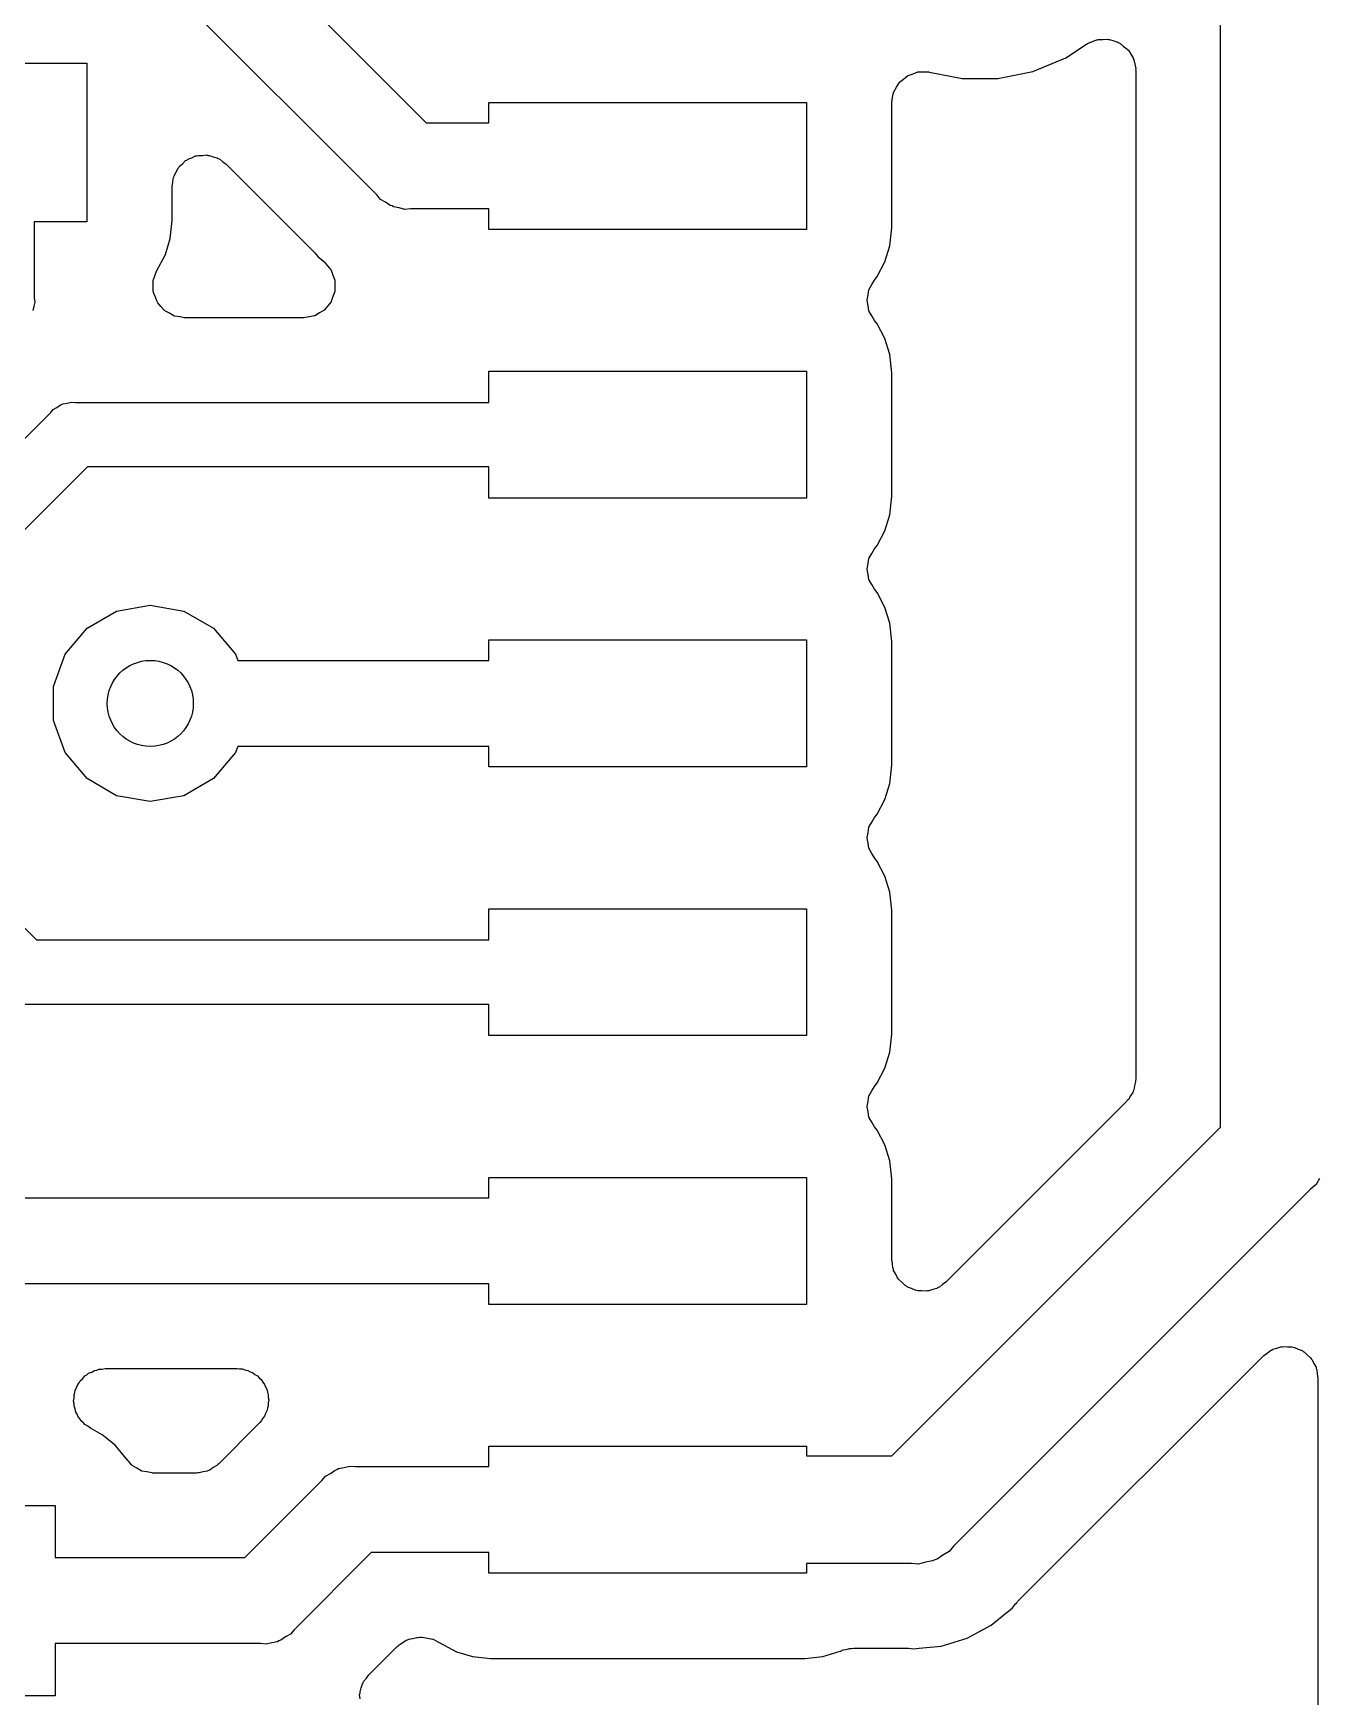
# Model space of a CAD drawing. Extents: x 91 to 190.2, y -113.9 to -59.9.
# Drawn here: x 163.15 to 169.22, y -74.74 to -66.88 of the extents above; entities that cross this region are included whole.
import ezdxf

# ---------------------------------------------------------------- set-up
doc = ezdxf.new("R2010")
doc.units = 0
doc.header["$MEASUREMENT"] = 0
doc.layers.add('BLACK', color=7, linetype='CONTINUOUS')

msp = doc.modelspace()

# ---------------------------------------------------------------- linework, layer by layer
at = {"layer": 'BLACK', "linetype": 'CONTINUOUS'}
for p, q in [((168.756, -72.0528), (168.756, -63.5683)), ((163.84, -66.1426), (165.004, -67.3068)), ((164.77, -67.6474), (163.606, -66.4832)), ((168.026, -66.9996), (168.123, -66.9351)), ((168.123, -66.9351), (168.127, -66.9331)), ((168.127, -66.9331), (168.131, -66.9299)), ((168.131, -66.9299), (168.151, -66.9226)), ((168.151, -66.9226), (168.17, -66.9141)), ((168.17, -66.9141), (168.175, -66.9138)), ((168.175, -66.9138), (168.18, -66.9121)), ((168.18, -66.9121), (168.201, -66.9121)), ((168.201, -66.9121), (168.222, -66.9107)), ((168.222, -66.9107), (168.227, -66.9121)), ((168.227, -66.9121), (168.232, -66.9121)), ((168.232, -66.9121), (168.252, -66.9193)), ((168.252, -66.9193), (168.272, -66.9253)), ((168.272, -66.9253), (168.276, -66.9282)), ((168.276, -66.9282), (168.281, -66.9299)), ((168.281, -66.9299), (168.297, -66.9435)), ((168.297, -66.9435), (168.314, -66.9561)), ((168.314, -66.9561), (168.317, -66.9602)), ((168.317, -66.9602), (168.321, -66.9634)), ((168.321, -66.9634), (168.332, -66.9817)), ((162.6, -67.025), (163.4, -67.025)), ((163.4, -67.025), (163.4, -67.775)), ((167.87, -67.0643), (168.026, -66.9996)), ((168.332, -66.9817), (168.343, -66.9994)), ((168.343, -66.9994), (168.344, -67.0042)), ((168.344, -67.0042), (168.347, -67.0085)), ((168.347, -67.0085), (168.351, -67.0294)), ((168.351, -67.0294), (168.356, -67.05)), ((168.356, -67.05), (168.355, -67.0549)), ((167.226, -67.1385), (167.238, -67.1173)), ((167.238, -67.1173), (167.239, -67.1163)), ((167.239, -67.1163), (167.24, -67.1149)), ((167.24, -67.1149), (167.259, -67.0996)), ((167.259, -67.0996), (167.278, -67.0838)), ((167.278, -67.0838), (167.279, -67.0833)), ((167.279, -67.0833), (167.281, -67.0822)), ((167.281, -67.0822), (167.304, -67.0744)), ((167.304, -67.0744), (167.327, -67.066)), ((167.327, -67.066), (167.328, -67.066)), ((167.328, -67.066), (167.33, -67.0655)), ((167.33, -67.0655), (167.354, -67.066)), ((167.354, -67.066), (167.379, -67.066)), ((167.379, -67.066), (167.38, -67.0666)), ((167.38, -67.0666), (167.382, -67.0666)), ((167.382, -67.0666), (167.536, -67.0972)), ((167.536, -67.0972), (167.704, -67.0972)), ((167.704, -67.0972), (167.87, -67.0643)), ((168.355, -67.0549), (168.356, -67.0598)), ((168.356, -67.0598), (168.356, -71.825)), ((167.203, -67.2105), (167.207, -67.1865)), ((167.207, -67.1865), (167.212, -67.1625)), ((167.212, -67.1625), (167.213, -67.161)), ((167.213, -67.1594), (167.226, -67.1385)), ((167.213, -67.161), (167.213, -67.1594)), ((165.3, -67.3068), (165.3, -67.21)), ((165.3, -67.21), (166.8, -67.21)), ((166.8, -67.21), (166.8, -67.81)), ((167.203, -67.2121), (167.203, -67.2105)), ((167.203, -67.2138), (167.203, -67.2121)), ((167.203, -67.8026), (167.203, -67.2138)), ((165.004, -67.3068), (165.3, -67.3068)), ((163.822, -67.5396), (163.83, -67.5218)), ((163.83, -67.5218), (163.834, -67.5171)), ((163.834, -67.5171), (163.838, -67.5114)), ((163.838, -67.5114), (163.853, -67.4988)), ((163.853, -67.4988), (163.867, -67.485)), ((163.867, -67.485), (163.873, -67.4822)), ((163.873, -67.4822), (163.878, -67.4779)), ((163.878, -67.4779), (163.896, -67.4712)), ((163.896, -67.4712), (163.914, -67.463)), ((163.914, -67.463), (163.92, -67.4624)), ((163.92, -67.4624), (163.927, -67.4601)), ((163.927, -67.4601), (163.946, -67.4601)), ((163.946, -67.4601), (163.966, -67.4584)), ((163.966, -67.4584), (163.972, -67.4601)), ((163.972, -67.4601), (163.979, -67.4601)), ((163.979, -67.4601), (163.997, -67.4668)), ((163.997, -67.4668), (164.016, -67.4719)), ((164.016, -67.4719), (164.021, -67.4757)), ((164.021, -67.4757), (164.028, -67.4779)), ((164.028, -67.4779), (164.043, -67.4905)), ((164.043, -67.4905), (164.059, -67.5018)), ((164.059, -67.5018), (164.467, -67.9104)), ((163.803, -67.6078), (163.806, -67.5885)), ((163.806, -67.5885), (163.808, -67.569)), ((163.808, -67.569), (163.811, -67.563)), ((163.811, -67.563), (163.812, -67.5565)), ((163.812, -67.5565), (163.822, -67.5396)), ((163.803, -67.7676), (163.803, -67.6078)), ((164.787, -67.6681), (164.77, -67.6474)), ((164.811, -67.6815), (164.787, -67.6681)), ((164.833, -67.697), (164.811, -67.6815)), ((164.842, -67.6994), (164.833, -67.697)), ((164.849, -67.7039), (164.842, -67.6994)), ((164.876, -67.7086), (164.849, -67.7039)), ((164.902, -67.7155), (164.876, -67.7086)), ((164.929, -67.7132), (164.902, -67.7155)), ((165.3, -67.7132), (164.929, -67.7132)), ((165.3, -67.81), (165.3, -67.7132)), ((163.4, -67.775), (163.152, -67.775)), ((163.152, -67.775), (163.152, -68.1333)), ((163.794, -67.8534), (163.803, -67.7676)), ((166.8, -67.81), (165.3, -67.81)), ((167.194, -67.8884), (167.203, -67.8026)), ((163.771, -67.9288), (163.794, -67.8534)), ((164.467, -67.9104), (164.472, -67.9164)), ((164.472, -67.9164), (164.477, -67.9213)), ((167.171, -67.9638), (167.194, -67.8884)), ((163.73, -68.0069), (163.771, -67.9288)), ((164.477, -67.9213), (164.491, -67.9386)), ((164.491, -67.9386), (164.52, -67.9616)), ((164.52, -67.9616), (164.52, -67.9623)), ((164.52, -67.9623), (164.521, -67.9627)), ((164.521, -67.9627), (164.537, -67.982)), ((164.537, -67.982), (164.553, -68.0012)), ((167.134, -68.0333), (167.171, -67.9638)), ((163.713, -68.0564), (163.714, -68.054)), ((163.714, -68.08), (163.713, -68.0564)), ((163.714, -68.0516), (163.722, -68.0293)), ((163.714, -68.054), (163.714, -68.0516)), ((163.722, -68.0293), (163.73, -68.0069)), ((164.553, -68.0012), (164.554, -68.002)), ((164.554, -68.002), (164.554, -68.0026)), ((164.554, -68.0026), (164.563, -68.0263)), ((164.563, -68.0263), (164.572, -68.0499)), ((164.572, -68.0499), (164.572, -68.0508)), ((164.572, -68.0508), (164.572, -68.0516)), ((164.572, -68.0516), (164.572, -68.0767)), ((167.096, -68.0922), (167.109, -68.0711)), ((167.109, -68.0711), (167.121, -68.0498)), ((167.121, -68.0498), (167.134, -68.0333)), ((163.152, -68.1333), (163.154, -68.1535)), ((163.714, -68.1036), (163.714, -68.08)), ((163.715, -68.106), (163.714, -68.1036)), ((163.715, -68.1085), (163.715, -68.106)), ((163.724, -68.1304), (163.715, -68.1085)), ((163.732, -68.1526), (163.724, -68.1304)), ((163.734, -68.1545), (163.732, -68.1526)), ((164.554, -68.1526), (164.538, -68.1719)), ((164.555, -68.1518), (164.554, -68.1526)), ((164.563, -68.1273), (164.555, -68.1512)), ((164.555, -68.1512), (164.555, -68.1518)), ((164.572, -68.1036), (164.563, -68.1273)), ((164.572, -68.0767), (164.572, -68.102)), ((164.572, -68.102), (164.572, -68.1028)), ((164.572, -68.1028), (164.572, -68.1036)), ((167.087, -68.1434), (167.091, -68.1193)), ((167.087, -68.145), (167.087, -68.1434)), ((167.087, -68.1466), (167.087, -68.145)), ((167.091, -68.1706), (167.087, -68.1466)), ((167.091, -68.1193), (167.095, -68.0952)), ((167.095, -68.0952), (167.096, -68.0938)), ((167.096, -68.0938), (167.096, -68.0922)), ((163.149, -68.173), (163.145, -68.1929)), ((163.154, -68.1535), (163.149, -68.173)), ((163.735, -68.1568), (163.734, -68.1545)), ((163.75, -68.1744), (163.735, -68.1568)), ((163.765, -68.1925), (163.75, -68.1744)), ((163.768, -68.1938), (163.765, -68.1925)), ((163.769, -68.1956), (163.768, -68.1938)), ((163.79, -68.2067), (163.769, -68.1956)), ((163.811, -68.2186), (163.79, -68.2067)), ((163.813, -68.219), (163.811, -68.2186)), ((163.815, -68.2202), (163.813, -68.219)), ((163.839, -68.2235), (163.815, -68.2202)), ((163.862, -68.2276), (163.839, -68.2235)), ((164.424, -68.2276), (163.862, -68.2276)), ((164.425, -68.2275), (164.424, -68.2276)), ((164.426, -68.2276), (164.425, -68.2275)), ((164.451, -68.2229), (164.426, -68.2276)), ((164.476, -68.2186), (164.451, -68.2229)), ((164.477, -68.218), (164.476, -68.2181)), ((164.476, -68.2181), (164.476, -68.2186)), ((164.499, -68.2051), (164.477, -68.218)), ((164.521, -68.1925), (164.499, -68.2051)), ((164.522, -68.1914), (164.521, -68.1919)), ((164.521, -68.1919), (164.521, -68.1925)), ((164.538, -68.1719), (164.522, -68.1914)), ((167.095, -68.1948), (167.091, -68.1706)), ((167.096, -68.1962), (167.095, -68.1948)), ((167.096, -68.1978), (167.096, -68.1962)), ((167.109, -68.2189), (167.096, -68.1978)), ((167.121, -68.2402), (167.109, -68.2189)), ((167.134, -68.2567), (167.121, -68.2402)), ((167.171, -68.3262), (167.134, -68.2567)), ((167.194, -68.4016), (167.171, -68.3262)), ((167.203, -68.4874), (167.194, -68.4016)), ((165.3, -68.6276), (165.3, -68.48)), ((165.3, -68.48), (166.8, -68.48)), ((166.8, -68.48), (166.8, -69.08)), ((167.203, -69.0726), (167.203, -68.4874)), ((162.107, -69.7976), (163.228, -68.6769)), ((163.228, -68.6769), (163.241, -68.6615)), ((163.241, -68.6615), (163.258, -68.6513)), ((163.258, -68.6513), (163.275, -68.6397)), ((163.275, -68.6397), (163.281, -68.638)), ((163.281, -68.638), (163.287, -68.6346)), ((163.287, -68.6346), (163.307, -68.6311)), ((163.307, -68.6311), (163.327, -68.6258)), ((163.327, -68.6258), (163.347, -68.6276)), ((163.347, -68.6276), (165.3, -68.6276)), ((163.403, -68.9324), (162.282, -70.0531)), ((165.3, -68.9324), (163.403, -68.9324)), ((165.3, -69.08), (165.3, -68.9324)), ((166.8, -69.08), (165.3, -69.08)), ((167.194, -69.1584), (167.203, -69.0726)), ((167.171, -69.2338), (167.194, -69.1584)), ((167.134, -69.3033), (167.171, -69.2338)), ((167.109, -69.3411), (167.121, -69.3198)), ((167.121, -69.3198), (167.134, -69.3033)), ((167.087, -69.4134), (167.091, -69.3893)), ((167.091, -69.3893), (167.095, -69.3652)), ((167.095, -69.3652), (167.096, -69.3638)), ((167.096, -69.3622), (167.109, -69.3411)), ((167.096, -69.3638), (167.096, -69.3622)), ((167.087, -69.415), (167.087, -69.4134)), ((167.087, -69.4166), (167.087, -69.415)), ((167.091, -69.4406), (167.087, -69.4166)), ((167.095, -69.4648), (167.091, -69.4406)), ((167.096, -69.4662), (167.095, -69.4648)), ((167.096, -69.4678), (167.096, -69.4662)), ((167.109, -69.4889), (167.096, -69.4678)), ((167.121, -69.5102), (167.109, -69.4889)), ((167.134, -69.5267), (167.121, -69.5102)), ((167.171, -69.5962), (167.134, -69.5267)), ((163.402, -69.6944), (163.541, -69.6137)), ((163.541, -69.6137), (163.7, -69.5857)), ((163.7, -69.5857), (163.859, -69.6137)), ((163.859, -69.6137), (163.998, -69.6944)), ((167.194, -69.6716), (167.171, -69.5962)), ((163.298, -69.8179), (163.402, -69.6944)), ((163.998, -69.6944), (164.102, -69.8179)), ((167.203, -69.7574), (167.194, -69.6716)), ((165.3, -69.8468), (165.3, -69.75)), ((165.3, -69.75), (166.8, -69.75)), ((166.8, -69.75), (166.8, -70.35)), ((167.203, -70.3426), (167.203, -69.7574)), ((163.243, -69.9694), (163.298, -69.8179)), ((164.102, -69.8179), (164.113, -69.8468)), ((164.113, -69.8468), (165.3, -69.8468)), ((163.243, -70.1306), (163.243, -69.9694)), ((163.298, -70.2821), (163.243, -70.1306)), ((164.113, -70.2532), (164.102, -70.2821)), ((165.3, -70.2532), (164.113, -70.2532)), ((165.3, -70.35), (165.3, -70.2532)), ((162.342, -70.3469), (163.163, -71.1676)), ((163.402, -70.4056), (163.298, -70.2821)), ((164.102, -70.2821), (163.998, -70.4056)), ((166.8, -70.35), (165.3, -70.35)), ((167.194, -70.4284), (167.203, -70.3426)), ((163.541, -70.4863), (163.402, -70.4056)), ((163.998, -70.4056), (163.859, -70.4863)), ((167.171, -70.5038), (167.194, -70.4284)), ((163.7, -70.5143), (163.541, -70.4863)), ((163.859, -70.4863), (163.7, -70.5143)), ((167.134, -70.5733), (167.171, -70.5038)), ((167.109, -70.6111), (167.121, -70.5898)), ((167.121, -70.5898), (167.134, -70.5733)), ((167.087, -70.6834), (167.091, -70.6594)), ((167.091, -70.6594), (167.095, -70.6352)), ((167.095, -70.6352), (167.096, -70.6338)), ((167.096, -70.6322), (167.109, -70.6111)), ((167.096, -70.6338), (167.096, -70.6322)), ((167.087, -70.685), (167.087, -70.6834)), ((167.087, -70.6866), (167.087, -70.685)), ((167.091, -70.7107), (167.087, -70.6866)), ((167.095, -70.7348), (167.091, -70.7107)), ((167.096, -70.7362), (167.095, -70.7348)), ((167.096, -70.7378), (167.096, -70.7362)), ((167.109, -70.7589), (167.096, -70.7378)), ((167.121, -70.7802), (167.109, -70.7589)), ((167.134, -70.7967), (167.121, -70.7802)), ((167.171, -70.8662), (167.134, -70.7967)), ((167.194, -70.9416), (167.171, -70.8662)), ((167.203, -71.0274), (167.194, -70.9416)), ((165.3, -71.1676), (165.3, -71.02)), ((165.3, -71.02), (166.8, -71.02)), ((166.8, -71.02), (166.8, -71.62)), ((167.203, -71.6126), (167.203, -71.0274)), ((163.163, -71.1676), (165.3, -71.1676)), ((165.3, -71.4724), (163.107, -71.4724)), ((165.3, -71.62), (165.3, -71.4724)), ((166.8, -71.62), (165.3, -71.62)), ((167.194, -71.6984), (167.203, -71.6126)), ((167.171, -71.7738), (167.194, -71.6984)), ((167.121, -71.8598), (167.134, -71.8433)), ((167.134, -71.8433), (167.171, -71.7738)), ((168.355, -71.838), (168.35, -71.857)), ((168.356, -71.825), (168.355, -71.8315)), ((168.355, -71.8315), (168.355, -71.838)), ((167.091, -71.9293), (167.095, -71.9052)), ((167.095, -71.9052), (167.096, -71.9038)), ((167.096, -71.9022), (167.109, -71.8811)), ((167.096, -71.9038), (167.096, -71.9022)), ((167.109, -71.8811), (167.121, -71.8598)), ((168.316, -71.9256), (168.312, -71.931)), ((168.321, -71.9214), (168.316, -71.9256)), ((168.331, -71.9044), (168.321, -71.9214)), ((168.342, -71.8884), (168.331, -71.9044)), ((168.344, -71.882), (168.342, -71.8884)), ((168.347, -71.8763), (168.344, -71.882)), ((168.35, -71.857), (168.347, -71.8763)), ((167.087, -71.9534), (167.091, -71.9293)), ((167.087, -71.955), (167.087, -71.9534)), ((167.087, -71.9566), (167.087, -71.955)), ((167.091, -71.9806), (167.087, -71.9566)), ((167.095, -72.0048), (167.091, -71.9806)), ((167.096, -72.0062), (167.095, -72.0048)), ((168.312, -71.931), (167.459, -72.7844)), ((167.096, -72.0078), (167.096, -72.0062)), ((167.109, -72.0289), (167.096, -72.0078)), ((167.121, -72.0502), (167.109, -72.0289)), ((167.134, -72.0667), (167.121, -72.0502)), ((167.171, -72.1362), (167.134, -72.0667)), ((167.203, -73.606), (168.756, -72.0528)), ((167.194, -72.2116), (167.171, -72.1362)), ((167.203, -72.2974), (167.194, -72.2116)), ((165.3, -72.3868), (165.3, -72.29)), ((165.3, -72.29), (166.8, -72.29)), ((166.8, -72.29), (166.8, -72.89)), ((167.203, -72.6783), (167.203, -72.2974)), ((169.224, -72.2946), (169.208, -72.3238)), ((161.309, -72.3868), (165.3, -72.3868)), ((169.182, -72.3454), (167.495, -74.0318)), ((169.208, -72.3238), (169.182, -72.3454)), ((167.206, -72.6976), (167.203, -72.6783)), ((167.208, -72.7171), (167.206, -72.6976)), ((167.211, -72.7231), (167.208, -72.7171)), ((167.212, -72.7296), (167.211, -72.7231)), ((167.222, -72.7466), (167.212, -72.7296)), ((167.23, -72.7643), (167.222, -72.7466)), ((167.234, -72.769), (167.23, -72.7643)), ((167.238, -72.7747), (167.234, -72.769)), ((167.253, -72.7873), (167.238, -72.7747)), ((167.267, -72.8012), (167.253, -72.7873)), ((167.459, -72.7844), (167.443, -72.7956)), ((165.3, -72.7932), (161.384, -72.7932)), ((165.3, -72.89), (165.3, -72.7932)), ((167.273, -72.804), (167.267, -72.8012)), ((167.278, -72.8082), (167.273, -72.804)), ((167.296, -72.8149), (167.278, -72.8082)), ((167.314, -72.8232), (167.296, -72.8149)), ((167.32, -72.8238), (167.314, -72.8232)), ((167.327, -72.826), (167.32, -72.8238)), ((167.346, -72.826), (167.327, -72.826)), ((167.366, -72.8277), (167.346, -72.826)), ((167.372, -72.826), (167.366, -72.8277)), ((167.379, -72.826), (167.372, -72.826)), ((167.397, -72.8193), (167.379, -72.826)), ((167.416, -72.8143), (167.397, -72.8193)), ((167.421, -72.8105), (167.416, -72.8143)), ((167.428, -72.8082), (167.421, -72.8105)), ((167.443, -72.7956), (167.428, -72.8082)), ((166.8, -72.89), (165.3, -72.89)), ((168.998, -73.1061), (169.003, -73.1023)), ((169.003, -73.1023), (169.022, -73.0972)), ((169.022, -73.0972), (169.041, -73.0905)), ((169.041, -73.0905), (169.047, -73.0905)), ((169.047, -73.0905), (169.054, -73.0888)), ((169.054, -73.0888), (169.073, -73.0905)), ((169.073, -73.0905), (169.093, -73.0905)), ((169.093, -73.0905), (169.099, -73.0928)), ((169.099, -73.0928), (169.106, -73.0933)), ((169.106, -73.0933), (169.123, -73.1016)), ((169.123, -73.1016), (169.142, -73.1083)), ((167.798, -74.2945), (168.961, -73.1322)), ((168.961, -73.1322), (168.977, -73.1209)), ((168.977, -73.1209), (168.992, -73.1083)), ((168.992, -73.1083), (168.998, -73.1061)), ((169.142, -73.1083), (169.147, -73.1126)), ((169.147, -73.1126), (169.153, -73.1154)), ((169.153, -73.1154), (169.167, -73.1292)), ((169.167, -73.1292), (169.182, -73.1418)), ((169.182, -73.1418), (169.185, -73.1475)), ((169.185, -73.1475), (169.19, -73.1522)), ((169.19, -73.1522), (169.198, -73.1699)), ((169.198, -73.1699), (169.208, -73.1869)), ((163.357, -73.2682), (163.364, -73.26)), ((163.364, -73.26), (163.369, -73.2506)), ((163.369, -73.2506), (163.381, -73.2402)), ((163.381, -73.2402), (163.391, -73.2283)), ((163.391, -73.2283), (163.4, -73.223)), ((163.4, -73.223), (163.408, -73.2158)), ((163.408, -73.2158), (163.423, -73.21)), ((163.423, -73.21), (163.436, -73.2022)), ((163.436, -73.2022), (163.447, -73.2004)), ((163.447, -73.2004), (163.456, -73.1964)), ((163.456, -73.1964), (163.472, -73.1959)), ((163.472, -73.1959), (163.487, -73.1932)), ((163.487, -73.1932), (164.11, -73.1932)), ((164.11, -73.1932), (164.122, -73.1953)), ((164.122, -73.1953), (164.134, -73.1952)), ((164.134, -73.1952), (164.147, -73.1998)), ((164.147, -73.1998), (164.161, -73.2022)), ((164.161, -73.2022), (164.172, -73.2084)), ((164.172, -73.2084), (164.183, -73.2125)), ((164.183, -73.2125), (164.194, -73.2213)), ((164.194, -73.2213), (164.206, -73.2283)), ((164.206, -73.2283), (164.214, -73.2377)), ((164.214, -73.2377), (164.224, -73.2455)), ((164.224, -73.2455), (164.231, -73.2575)), ((164.231, -73.2575), (164.24, -73.2682)), ((169.208, -73.1869), (169.209, -73.1934)), ((169.209, -73.1934), (169.212, -73.1994)), ((169.212, -73.1994), (169.213, -73.2189)), ((169.213, -73.2189), (169.217, -73.2382)), ((169.217, -73.2382), (169.217, -75.153)), ((163.337, -73.3481), (163.34, -73.3327)), ((163.34, -73.3172), (163.343, -73.3071)), ((163.34, -73.3327), (163.34, -73.3172)), ((163.343, -73.3071), (163.345, -73.2965)), ((163.345, -73.2965), (163.352, -73.2828)), ((163.352, -73.2828), (163.357, -73.2682)), ((164.24, -73.2682), (164.244, -73.2798)), ((164.244, -73.2798), (164.25, -73.2904)), ((164.25, -73.2904), (164.253, -73.3041)), ((164.253, -73.3041), (164.257, -73.3172)), ((164.257, -73.3172), (164.257, -73.3295)), ((164.257, -73.3295), (164.26, -73.3416)), ((163.34, -73.3586), (163.337, -73.3481)), ((163.34, -73.3692), (163.34, -73.3586)), ((163.345, -73.3839), (163.34, -73.3692)), ((163.348, -73.3991), (163.345, -73.3839)), ((163.354, -73.4082), (163.348, -73.3991)), ((163.357, -73.4182), (163.354, -73.4082)), ((163.367, -73.4301), (163.357, -73.4182)), ((164.24, -73.4182), (164.232, -73.4276)), ((164.244, -73.4051), (164.24, -73.4182)), ((164.251, -73.393), (164.244, -73.4051)), ((164.253, -73.3808), (164.251, -73.393)), ((164.257, -73.3692), (164.253, -73.3808)), ((164.26, -73.3416), (164.257, -73.3553)), ((164.257, -73.3553), (164.257, -73.3692)), ((163.376, -73.4433), (163.367, -73.4301)), ((163.384, -73.4499), (163.376, -73.4433)), ((163.391, -73.4581), (163.384, -73.4499)), ((163.404, -73.4659), (163.391, -73.4581)), ((163.417, -73.4755), (163.404, -73.4659)), ((163.473, -73.5058), (163.417, -73.4755)), ((164.207, -73.4596), (164.024, -73.6429)), ((164.212, -73.4536), (164.207, -73.4596)), ((164.217, -73.4487), (164.212, -73.4536)), ((164.226, -73.4384), (164.217, -73.4487)), ((164.232, -73.4276), (164.226, -73.4384)), ((163.534, -73.5558), (163.473, -73.5058)), ((163.594, -73.6281), (163.534, -73.5558)), ((165.3, -73.6568), (165.3, -73.56)), ((165.3, -73.56), (166.8, -73.56)), ((166.8, -73.56), (166.8, -73.606)), ((163.599, -73.6331), (163.594, -73.6281)), ((163.611, -73.6485), (163.599, -73.6331)), ((163.614, -73.6498), (163.611, -73.6485)), ((163.615, -73.6517), (163.614, -73.6498)), ((163.636, -73.6635), (163.615, -73.6517)), ((164.014, -73.6517), (163.997, -73.6615)), ((164.019, -73.6467), (164.014, -73.6517)), ((164.024, -73.6429), (164.019, -73.6467)), ((164.616, -73.6614), (164.642, -73.6545)), ((164.642, -73.6545), (164.669, -73.6568)), ((166.8, -73.606), (167.203, -73.606)), ((163.656, -73.676), (163.636, -73.6635)), ((163.658, -73.6765), (163.656, -73.676)), ((163.66, -73.6778), (163.658, -73.6765)), ((163.684, -73.6819), (163.66, -73.6778)), ((163.707, -73.6867), (163.684, -73.6819)), ((163.709, -73.6864), (163.707, -73.6867)), ((163.712, -73.6868), (163.709, -73.6864)), ((163.918, -73.6868), (163.712, -73.6868)), ((163.925, -73.6857), (163.918, -73.6868)), ((163.931, -73.6862), (163.925, -73.6857)), ((163.95, -73.6812), (163.931, -73.6862)), ((163.969, -73.6778), (163.95, -73.6812)), ((163.975, -73.6745), (163.969, -73.6778)), ((163.981, -73.6727), (163.975, -73.6745)), ((163.997, -73.6615), (163.981, -73.6727)), ((164.146, -74.0868), (164.51, -73.7226)), ((164.51, -73.7226), (164.527, -73.7019)), ((164.527, -73.7019), (164.551, -73.6885)), ((164.551, -73.6885), (164.573, -73.673)), ((164.573, -73.673), (164.582, -73.6706)), ((164.582, -73.6706), (164.589, -73.6661)), ((164.589, -73.6661), (164.616, -73.6614)), ((164.669, -73.6568), (165.3, -73.6568)), ((162.75, -73.84), (163.25, -73.84)), ((163.25, -73.84), (163.25, -74.0868)), ((167.495, -74.0318), (167.474, -74.0576)), ((163.25, -74.0868), (164.146, -74.0868)), ((164.744, -74.0632), (164.38, -74.4274)), ((165.3, -74.0632), (164.744, -74.0632)), ((165.3, -74.16), (165.3, -74.0632)), ((167.297, -74.114), (166.8, -74.114)), ((166.8, -74.114), (166.8, -74.16)), ((167.33, -74.1169), (167.297, -74.114)), ((167.363, -74.1082), (167.33, -74.1169)), ((167.396, -74.1024), (167.363, -74.1082)), ((167.406, -74.0967), (167.396, -74.1024)), ((167.417, -74.0938), (167.406, -74.0967)), ((167.445, -74.0744), (167.417, -74.0938)), ((167.474, -74.0576), (167.445, -74.0744)), ((166.8, -74.16), (165.3, -74.16)), ((167.673, -74.4064), (167.75, -74.3433)), ((167.75, -74.3433), (167.753, -74.3405)), ((167.75, -74.3433), (167.75, -74.3433)), ((167.75, -74.3433), (167.75, -74.3433)), ((167.753, -74.3405), (167.773, -74.3247)), ((167.753, -74.3405), (167.753, -74.3405)), ((167.773, -74.3247), (167.788, -74.3054)), ((167.788, -74.3054), (167.794, -74.3006)), ((167.794, -74.3006), (167.798, -74.2945)), ((164.38, -74.4274), (164.363, -74.4481)), ((167.559, -74.4671), (167.673, -74.4064)), ((164.221, -74.4932), (163.25, -74.4932)), ((163.25, -74.4932), (163.25, -74.74)), ((164.248, -74.4955), (164.221, -74.4932)), ((164.274, -74.4886), (164.248, -74.4955)), ((164.301, -74.4839), (164.274, -74.4886)), ((164.308, -74.4794), (164.301, -74.4839)), ((164.317, -74.477), (164.308, -74.4794)), ((164.339, -74.4615), (164.317, -74.477)), ((164.363, -74.4481), (164.339, -74.4615)), ((164.732, -74.6407), (164.866, -74.5071)), ((164.866, -74.5071), (164.871, -74.5033)), ((164.871, -74.5033), (164.876, -74.4983)), ((164.876, -74.4983), (164.893, -74.4885)), ((164.893, -74.4885), (164.909, -74.4773)), ((164.909, -74.4773), (164.915, -74.4755)), ((164.915, -74.4755), (164.921, -74.4722)), ((164.921, -74.4722), (164.94, -74.4688)), ((164.94, -74.4688), (164.959, -74.4638)), ((164.959, -74.4638), (164.965, -74.4643)), ((164.965, -74.4643), (164.972, -74.4632)), ((164.972, -74.4632), (164.985, -74.4632)), ((164.985, -74.4632), (165.01, -74.4676)), ((165.01, -74.4676), (165.035, -74.4717)), ((165.035, -74.4717), (165.036, -74.4721)), ((165.036, -74.4721), (165.037, -74.4722)), ((165.037, -74.4722), (165.058, -74.4849)), ((165.058, -74.4849), (165.061, -74.4864)), ((165.061, -74.4864), (165.064, -74.4872)), ((165.064, -74.4872), (165.146, -74.5313)), ((166.973, -74.523), (166.988, -74.5203)), ((166.988, -74.5203), (167.003, -74.5155)), ((167.003, -74.5155), (167.013, -74.5159)), ((167.013, -74.5159), (167.024, -74.514)), ((167.024, -74.514), (167.269, -74.514)), ((167.269, -74.514), (167.276, -74.5153)), ((167.276, -74.5153), (167.283, -74.5147)), ((167.283, -74.5147), (167.308, -74.5172)), ((167.308, -74.5172), (167.333, -74.5147)), ((167.333, -74.5147), (167.436, -74.5045)), ((167.333, -74.5147), (167.333, -74.5147)), ((167.333, -74.5147), (167.333, -74.5147)), ((167.436, -74.5045), (167.559, -74.4671)), ((165.146, -74.5313), (165.222, -74.5542)), ((165.222, -74.5542), (165.307, -74.5627)), ((165.307, -74.5627), (166.793, -74.5627)), ((166.793, -74.5627), (166.878, -74.5542)), ((166.878, -74.5542), (166.96, -74.5295)), ((166.96, -74.5295), (166.963, -74.5284)), ((166.963, -74.5284), (166.973, -74.523)), ((164.706, -74.678), (164.708, -74.6718)), ((164.708, -74.6718), (164.721, -74.6568)), ((164.721, -74.6568), (164.732, -74.6407)), ((163.25, -74.74), (162.75, -74.74)), ((164.689, -74.7337), (164.691, -74.7274)), ((164.691, -74.7532), (164.689, -74.7337)), ((164.691, -74.7208), (164.697, -74.7023)), ((164.691, -74.7274), (164.691, -74.7208)), ((164.697, -74.7023), (164.702, -74.6834)), ((164.702, -74.6834), (164.706, -74.678))]:
    msp.add_line(p, q, dxfattribs=at)
at = {"layer": 'BLACK'}
msp.add_circle((163.7, -70.05), 0.2032, dxfattribs=at)

doc.saveas('drawing.dxf')
